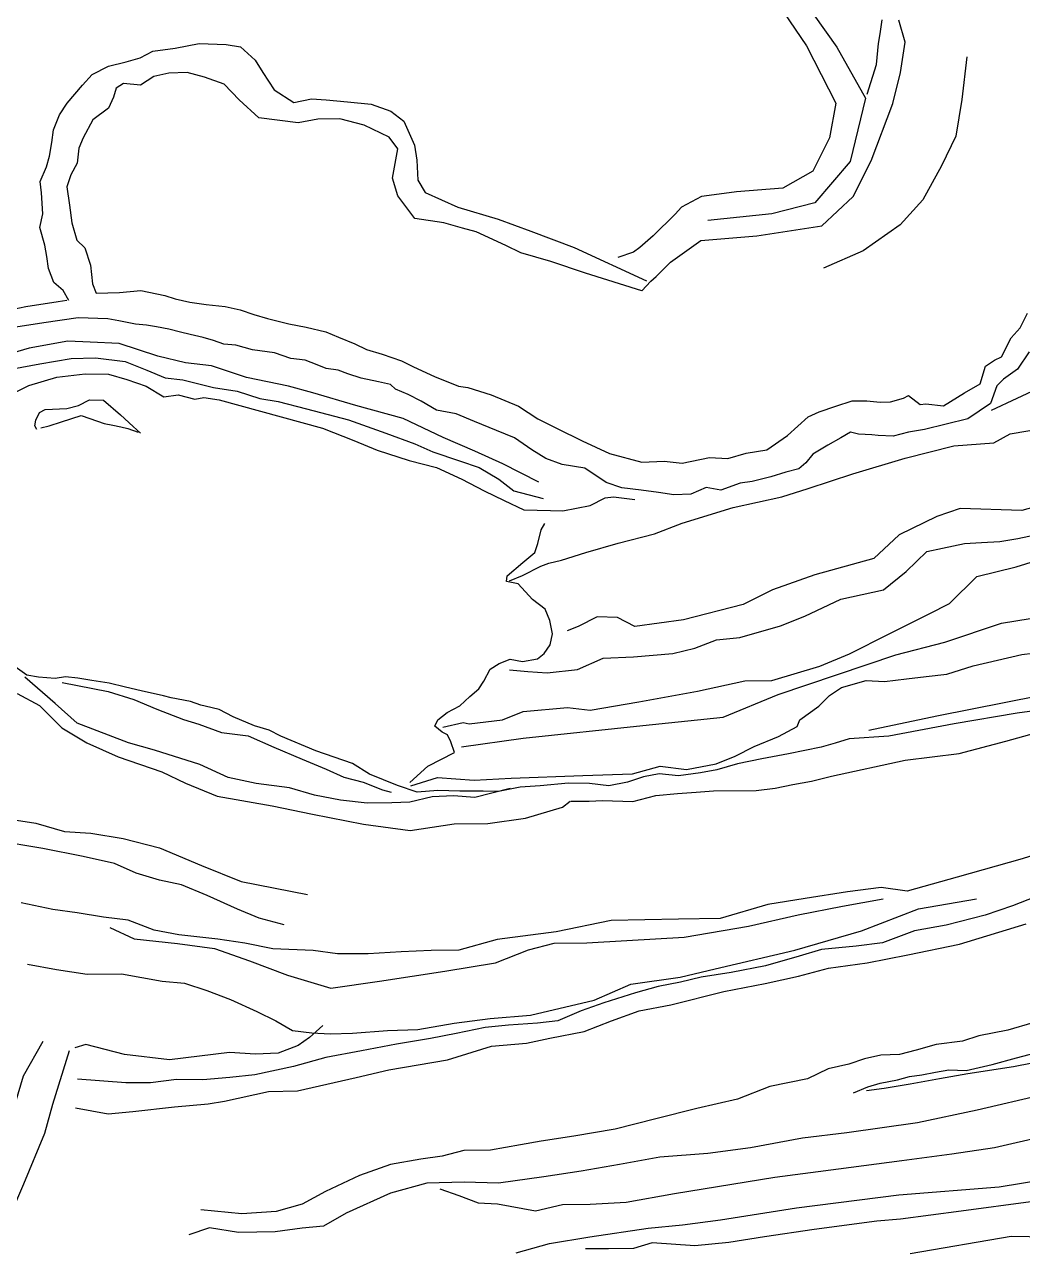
# Model space of a CAD drawing. Extents: x 73536 to 75854, y 478530 to 482386.
# Drawn here: x 75198.3 to 75449.3, y 481515.6 to 481823.9 of the extents above; entities that cross this region are included whole.
import ezdxf

# ---------------------------------------------------------------- set-up
doc = ezdxf.new("R2010")
doc.units = 0

msp = doc.modelspace()

# ---------------------------------------------------------------- linework, layer by layer
at = {"layer": 'TOPO_250913', "color": 30}
for points in [[(75387.956, 481838.91, 1596.95), (75402.645, 481818.203, 1595.017), (75409.852, 481805.375, 1596.4), (75405.983, 481789.472, 1593.798), (75397.065, 481779.063, 1591.583), (75386.244, 481776.303, 1590.832), (75370.145, 481774.603, 1588.965)], [(75385.196, 481833.076, 1587.233), (75395.024, 481818.52, 1587.074), (75402.344, 481804.103, 1587.947), (75400.744, 481795.403, 1587.092), (75396.545, 481786.975, 1587.274), (75389.004, 481782.757, 1589.394), (75377.416, 481781.779, 1586.952), (75372.981, 481781.2, 1586.859), (75368.547, 481780.622, 1586.766), (75363.554, 481777.991, 1586.622), (75361.916, 481776.149, 1586.556), (75356.382, 481770.741, 1586.348), (75353.085, 481767.781, 1586.23), (75351.428, 481766.662, 1586.177), (75347.552, 481765.255, 1586.078)], [(75353.597, 481756.855, 1586.151), (75355.843, 481759.321, 1586.158), (75357.208, 481760.496, 1586.164), (75360.758, 481764.128, 1586.522), (75368.448, 481769.584, 1587.267), (75382.466, 481770.711, 1588.134), (75398.813, 481773.294, 1589.601), (75406.736, 481780.671, 1590.829), (75411.244, 481789.603, 1591.632), (75416.682, 481804.014, 1593.404), (75418.657, 481811.811, 1594.263), (75419.783, 481819.492, 1594.524), (75418.218, 481824.981, 1594.61)], [(75410.271, 481806.352, 1596.579), (75412.591, 481813.824, 1596.673), (75413.122, 481819.131, 1596.854), (75413.505, 481821.571, 1596.602), (75413.998, 481825.081, 1596.476)], [(75209.411, 481754.479, 1587.659), (75207.97, 481756.993, 1587.329), (75205.63, 481758.969, 1587.034), (75204.319, 481762.513, 1587.371), (75203.899, 481765.545, 1587.402), (75203.348, 481768.382, 1587.406), (75202.093, 481772.824, 1587.15), (75202.898, 481776.308, 1587.564), (75202.491, 481781.522, 1587.68), (75202.231, 481784.43, 1587.057), (75203.78, 481788.086, 1587.756), (75204.578, 481790.759, 1587.616), (75205.165, 481794.234, 1588.063), (75205.518, 481797.384, 1587.787), (75207.053, 481801.216, 1588.25), (75208.988, 481804.105, 1588.01), (75212.856, 481808.622, 1589.067), (75215.284, 481811.361, 1588.272), (75219.394, 481813.467, 1588.167), (75223.815, 481814.567, 1587.696), (75227.363, 481815.539, 1587.835), (75230.507, 481817.183, 1588.31), (75236.168, 481817.936, 1588.237), (75242.201, 481819.159, 1588.062), (75249.008, 481818.896, 1588.073), (75252.596, 481818.322, 1588.028), (75256.296, 481814.922, 1587.958), (75258.215, 481811.802, 1587.911), (75261.069, 481807.497, 1587.663), (75266.054, 481804.325, 1587.15), (75270.454, 481805.219, 1587.387), (75274.134, 481804.971, 1587.563), (75279.517, 481804.469, 1587.486), (75285.491, 481803.912, 1587.567), (75290.418, 481802.088, 1587.454), (75293.683, 481799.574, 1587.278), (75296.398, 481793.574, 1587.182), (75296.925, 481789.798, 1587.162), (75297.17, 481784.767, 1586.923), (75299.035, 481781.65, 1587.585), (75307.306, 481777.911, 1588.132), (75317.4, 481774.952, 1588.274), (75325.633, 481771.928, 1587.936), (75336.544, 481767.803, 1587.868), (75354.744, 481759.403, 1586.025)], [(75435.315, 481815.748, 1594.153), (75434.036, 481805.03, 1593.755), (75432.585, 481795.802, 1593.357), (75428.918, 481788.331, 1592.829), (75424.299, 481779.809, 1591.845), (75418.546, 481773.54, 1591.019), (75409.244, 481766.927, 1590.025), (75399.296, 481762.631, 1589.202)], [(75353.597, 481756.855, 1586.151), (75339.429, 481761.346, 1584.599), (75330.64, 481764.302, 1584.263), (75323.133, 481766.441, 1583.702), (75319.339, 481768.296, 1583.181), (75311.919, 481771.739, 1582.304), (75308.459, 481772.665, 1582.139), (75303.739, 481774.05, 1581.752), (75296.487, 481775.139, 1581.044), (75292.198, 481780.773, 1580.637), (75290.817, 481785.21, 1580.651), (75292.138, 481792.637, 1580.675), (75289.992, 481795.608, 1580.686), (75283.72, 481798.579, 1580.708), (75277.57, 481800.157, 1580.727), (75272.082, 481800.127, 1580.647), (75267.127, 481799.167, 1580.664), (75257.224, 481800.412, 1580.088), (75252.242, 481804.94, 1580.33), (75248.451, 481808.896, 1580.528), (75243.506, 481810.709, 1580.718), (75239.22, 481811.863, 1580.877), (75234.604, 481811.698, 1581.044), (75230.81, 481810.818, 1581.184), (75227.47, 481808.682, 1580.917), (75223.174, 481809.075, 1581.016), (75221.328, 481807.886, 1580.94), (75220.626, 481805.644, 1580.827), (75219.351, 481802.909, 1580.687), (75215.463, 481799.911, 1580.758), (75213.024, 481795.427, 1580.995), (75211.917, 481792.769, 1581.028), (75211.525, 481788.99, 1581.22), (75209.893, 481786.108, 1581.126), (75208.893, 481783.048, 1581.049), (75209.539, 481778.432, 1580.945), (75210.192, 481773.992, 1580.693), (75211.388, 481769.617, 1580.567), (75213.396, 481767.727, 1580.517), (75214.895, 481763.387, 1580.238), (75215.374, 481758.67, 1579.779), (75216.271, 481756.323, 1579.565), (75222.131, 481756.502, 1579.517), (75227.495, 481757.015, 1579.469), (75233.551, 481755.757, 1580.006), (75236.144, 481754.869, 1580.01), (75239.84, 481754.045, 1579.85), (75243.925, 481753.473, 1579.863), (75248.752, 481752.99, 1579.836), (75252.544, 481752.125, 1580.014), (75255.932, 481750.926, 1580.096), (75259.371, 481749.943, 1580.229), (75264.742, 481748.584, 1579.874), (75269.099, 481747.722, 1580.052), (75274.033, 481746.592, 1580.326), (75277.262, 481745.22, 1580.326), (75281.392, 481743.547, 1580.856), (75284.295, 481742.168, 1581.16), (75288.264, 481740.945, 1581.414), (75293.071, 481739.318, 1581.795), (75296.12, 481737.801, 1582.217), (75301.403, 481735.333, 1582.522), (75307.411, 481732.892, 1582.967), (75309.756, 481732.524, 1583.039), (75315.631, 481730.716, 1583.358), (75322.513, 481727.859, 1583.711), (75327.429, 481724.712, 1584.178), (75332.259, 481722.253, 1584.533), (75338.594, 481719.159, 1584.902), (75345.45, 481715.913, 1585.024), (75353.539, 481713.8, 1585.404), (75359.202, 481714.008, 1585.589), (75363.708, 481713.521, 1585.752), (75370.608, 481714.977, 1586.496), (75375.188, 481714.691, 1586.744), (75379.78, 481716.036, 1586.815), (75384.978, 481716.919, 1586.907), (75390.251, 481720.475, 1587.175), (75395.429, 481725.157, 1587.705), (75398.169, 481726.444, 1587.909), (75402.372, 481727.898, 1589.322), (75406.51, 481729.183, 1589.507), (75410.21, 481729.183, 1589.566), (75413.51, 481728.883, 1589.78), (75416.148, 481728.944, 1590.054), (75419.369, 481729.879, 1590.305), (75420.63, 481730.581, 1590.278), (75423.554, 481728.249, 1590.365), (75425.01, 481728.483, 1590.5), (75429.455, 481727.948, 1589.94), (75434.762, 481731.244, 1590.652), (75438.693, 481733.505, 1590.868), (75440.055, 481737.948, 1590.748), (75442.303, 481739.432, 1591.237), (75444.035, 481740.245, 1591.39), (75446.499, 481745.06, 1591.62), (75448.719, 481747.622, 1591.765), (75450.572, 481751.305, 1591.704)], [(75441.552, 481726.876, 1593.617), (75454.446, 481732.897, 1594.933), (75464.185, 481739.891, 1594.89), (75465.291, 481745.443, 1594.557), (75464.05, 481758.545, 1596.467), (75461.92, 481772.495, 1595.824)], [(75208.903, 481754.433, 1587.278), (75206.751, 481754.087, 1587.406), (75198.584, 481752.86, 1587.432), (75190.574, 481751.161, 1587.366)], [(75450.972, 481741.532, 1594.534), (75448.076, 481737.163, 1594.216), (75444.567, 481734.626, 1593.738), (75442.851, 481733.014, 1592.656), (75441.247, 481728.575, 1592.832), (75435.598, 481724.691, 1593.615), (75424.65, 481722.024, 1594.55), (75420.619, 481721.286, 1594.972), (75416.785, 481720.28, 1594.773), (75413.025, 481720.445, 1593.802), (75411.419, 481720.611, 1593.588), (75408.059, 481720.829, 1593.101), (75406.102, 481721.342, 1592.829), (75403.654, 481719.867, 1593.007), (75400.398, 481718.013, 1593.094), (75396.594, 481715.766, 1593.296), (75394.801, 481713.571, 1594.475), (75393.101, 481712.071, 1594.513), (75389.78, 481711.267, 1594.772), (75385.984, 481710.083, 1595.066), (75381.321, 481708.932, 1594.844), (75378.338, 481708.52, 1594.857), (75373.399, 481706.732, 1594.444), (75369.736, 481707.405, 1595.916), (75365.859, 481705.752, 1595.985), (75361.601, 481705.571, 1595.072), (75357.732, 481706.114, 1595.138), (75353.394, 481706.726, 1594.97), (75348.522, 481707.302, 1595.299), (75344.601, 481708.671, 1595.124), (75339.201, 481712.271, 1594.795), (75333.554, 481713.19, 1594.76), (75329.379, 481714.718, 1594.184), (75325.854, 481716.876, 1594.57), (75321.496, 481719.908, 1594.193), (75317.029, 481721.755, 1594.502), (75311.475, 481724.025, 1594.523), (75306.847, 481725.917, 1594.156), (75301.896, 481726.877, 1594.229), (75298.075, 481729.138, 1594.031), (75294.813, 481730.837, 1594.351), (75291.582, 481732.158, 1594.359), (75290.311, 481733.328, 1594.298), (75287.347, 481733.966, 1594.397), (75282.973, 481734.908, 1594.489), (75279.632, 481736.047, 1594.456), (75277.138, 481736.888, 1594.54), (75274.107, 481737.374, 1594.462), (75271.857, 481738.305, 1594.765), (75268.849, 481739.473, 1594.577), (75265.238, 481739.888, 1594.602), (75261.151, 481741.312, 1594.573), (75255.624, 481742.051, 1594.984), (75251.429, 481743.205, 1595.241), (75248.394, 481743.5, 1595.126), (75245.796, 481744.403, 1595.393), (75243.164, 481745.121, 1595.202), (75239.936, 481745.939, 1595.016), (75237.529, 481746.53, 1594.686), (75234.547, 481747.248, 1594.725), (75231.432, 481747.816, 1594.935), (75228.974, 481748.232, 1595.038), (75226.145, 481748.501, 1595.25), (75221.98, 481749.31, 1595.502), (75219.204, 481749.85, 1595.479), (75211.787, 481750.117, 1595.115), (75203.153, 481748.807, 1595.298), (75194.989, 481747.571, 1595.304)], [(75327.671, 481708.724, 1594.724), (75318.614, 481713.346, 1594.646), (75311.538, 481716.574, 1594.435), (75303.573, 481719.982, 1594.02), (75293.524, 481724.792, 1594.009), (75281.579, 481728.042, 1594.197), (75270.826, 481731.26, 1594.61), (75264.698, 481732.88, 1594.844), (75254.117, 481735.097, 1595.232), (75245.276, 481738.005, 1595.871), (75238.791, 481738.803, 1595.898), (75231.803, 481740.48, 1595.697), (75222.089, 481743.656, 1595.702), (75214.813, 481743.99, 1595.829), (75209.171, 481744.193, 1595.796), (75199.451, 481742.451, 1596.012), (75192.908, 481740.554, 1595.928), (75186.672, 481738.866, 1595.861), (75177.99, 481735.703, 1595.455), (75174.976, 481734.679, 1595.229)], [(75195.33, 481737.259, 1598.067), (75202.136, 481738.532, 1598.425), (75210.034, 481739.898, 1598.392), (75216.149, 481740.05, 1598.227), (75223.569, 481739.133, 1598.018), (75229.044, 481736.968, 1598.177), (75233.669, 481734.994, 1597.396), (75238.116, 481734.52, 1597.416), (75245.779, 481732.579, 1597.605), (75251.758, 481731.65, 1596.599), (75257.431, 481729.763, 1596.536), (75262.043, 481729.046, 1597.11), (75269.232, 481727.155, 1596.931), (75279.771, 481724.458, 1595.217), (75289.135, 481721.114, 1595.76), (75296.44, 481718.408, 1595.58), (75300.943, 481716.354, 1596.567), (75307.683, 481714.068, 1596.587), (75312.62, 481712.397, 1596.294), (75317.627, 481709.507, 1596.011), (75321.34, 481706.587, 1596.431), (75328.765, 481704.607, 1597.182)], [(75195.007, 481730.926, 1595.55), (75199.314, 481733.07, 1596.844), (75206.379, 481735.2, 1596.851), (75213.525, 481736.021, 1596.916), (75219.361, 481735.928, 1596.894), (75224.02, 481734.542, 1597.051), (75228.822, 481732.925, 1596.964), (75233.334, 481730.215, 1595.67), (75236.876, 481730.698, 1595.938), (75241.138, 481729.634, 1595.348), (75243.382, 481730.015, 1595.391), (75247.226, 481729.501, 1595.133), (75273.26, 481722.291, 1595.118), (75281.116, 481719.261, 1595.394), (75286.995, 481716.805, 1595.056), (75295.009, 481714.186, 1595.453), (75301.865, 481712.437, 1595.245), (75308.308, 481709.497, 1595.861), (75313.94, 481706.543, 1596.421), (75318.903, 481704.149, 1596.403), (75323.871, 481701.768, 1596.412), (75330.547, 481701.625, 1595.788), (75333.702, 481701.489, 1595.187), (75340.602, 481702.888, 1595.66), (75344.302, 481704.788, 1595.382), (75346.412, 481705.074, 1595.597), (75351.837, 481704.342, 1595.725)], [(75201.354, 481722.005, 1601.731), (75200.833, 481722.945, 1601.616), (75201.131, 481724.328, 1601.703), (75202.031, 481726.303, 1601.307), (75203.484, 481727.037, 1601.004), (75208.882, 481727.264, 1600.386), (75211.857, 481727.996, 1601.494), (75214.647, 481729.444, 1600.958), (75218.126, 481729.347, 1600.37), (75222.409, 481725.722, 1599.868), (75225.576, 481722.733, 1600.521), (75227.435, 481721.073, 1600.329)], [(75202.356, 481722.43, 1601.563), (75204.439, 481722.892, 1601.057), (75207.547, 481723.887, 1600.802), (75212.511, 481725.494, 1602.181), (75214.675, 481724.74, 1601.571), (75218.317, 481723.52, 1600.955), (75220.451, 481723.06, 1600.888), (75222.465, 481722.626, 1600.598), (75224.253, 481722.242, 1600.801), (75226.891, 481721.302, 1600.495)], [(75320.236, 481683.883, 1608.669), (75323.565, 481685.252, 1608.486), (75328.182, 481687.609, 1609.155), (75330.127, 481688.318, 1609.125), (75333.377, 481689.092, 1609.2), (75339.447, 481690.999, 1609.201), (75347.635, 481693.412, 1609.394), (75356.714, 481695.773, 1609.482), (75363.708, 481698.393, 1609.663), (75376.562, 481702.326, 1609.533), (75388.816, 481705.013, 1609.634), (75395.407, 481707.113, 1609.756), (75406.689, 481710.808, 1608.643), (75419.834, 481714.773, 1608.591), (75432.076, 481717.849, 1608.693), (75442.139, 481718.67, 1608.398), (75446.269, 481720.905, 1608.942), (75455.152, 481722.432, 1608.065)], [(75466.071, 481706.304, 1609.839), (75449.144, 481701.647, 1610.098), (75433.635, 481702.136, 1609.682), (75427.754, 481700.12, 1609.77), (75418.289, 481695.468, 1609.838), (75411.899, 481689.515, 1610.9), (75397.106, 481685.395, 1611.307), (75386.403, 481681.676, 1611.442), (75379.052, 481677.933, 1610.992), (75364.058, 481674.081, 1612.488), (75351.821, 481672.455, 1612.926), (75347.474, 481674.652, 1611.594), (75342.337, 481674.854, 1610.589), (75337.581, 481672.432, 1610.332), (75334.756, 481671.325, 1610.317)], [(75295.199, 481633.157, 1651.142), (75299.739, 481637.273, 1646.041), (75306.406, 481640.677, 1641), (75305.52, 481643.38, 1640.269), (75304.635, 481645.188, 1640.175), (75303.333, 481645.862, 1640.061), (75301.519, 481647.342, 1638.801), (75302.216, 481648.933, 1637.269), (75304.616, 481650.748, 1634.886), (75307.817, 481652.455, 1632.606), (75310.329, 481654.804, 1629.636), (75312.553, 481656.754, 1627.285), (75313.785, 481658.67, 1625.782), (75315.426, 481661.659, 1623.314), (75317.676, 481663.109, 1620.926), (75320.416, 481664.167, 1618.559), (75323.534, 481663.59, 1616.343), (75327.318, 481664.296, 1613.363), (75329.014, 481665.657, 1612.156), (75330.501, 481667.807, 1610.854), (75331.098, 481670.572, 1609.882), (75330.381, 481673.958, 1609.68), (75329.287, 481676.804, 1609.653), (75326.044, 481679.212, 1609.991), (75322.45, 481683.155, 1609.16), (75319.54, 481683.767, 1608.899), (75319.707, 481685.157, 1607.567), (75323.647, 481688.498, 1604.064), (75326.672, 481691.023, 1601.061), (75327.363, 481693.319, 1599.131), (75328.28, 481696.771, 1597.32), (75329.147, 481698.33, 1596.431)], [(75320.28, 481661.478, 1625.585), (75324.872, 481661.131, 1625.511), (75329.73, 481660.791, 1626.442), (75337.363, 481661.618, 1626.807), (75343.811, 481664.407, 1626.093), (75351.451, 481664.808, 1626.967), (75361.327, 481665.642, 1629.107), (75366.909, 481666.94, 1629.396), (75372.311, 481669.031, 1628.659), (75378.251, 481669.608, 1628.66), (75388.451, 481672.608, 1627.235), (75394.551, 481675.008, 1627.137), (75403.62, 481679.313, 1625.468), (75414.349, 481681.633, 1625.895), (75420.063, 481686.274, 1625.697), (75425.227, 481691.265, 1626.474), (75429.189, 481692.126, 1626.6), (75434.767, 481693.338, 1626.777), (75438.998, 481693.545, 1627.28), (75443.602, 481693.821, 1627.824), (75448.171, 481694.579, 1627.968), (75454.073, 481695.784, 1628.023)], [(75303.512, 481647.064, 1639.839), (75308.62, 481648.286, 1640.238), (75310.155, 481647.879, 1640.428), (75318.486, 481648.945, 1639.938), (75323.727, 481651.057, 1640.206), (75334.902, 481652.025, 1639.675), (75340.607, 481651.397, 1639.862), (75352.771, 481653.491, 1639.83), (75367.575, 481656.169, 1640.458), (75379.513, 481658.714, 1640.452), (75386.299, 481658.85, 1640.273), (75398.366, 481662.452, 1640.459), (75405.786, 481665.521, 1641.491), (75415.767, 481670.594, 1640.223), (75425.832, 481675.608, 1640.102), (75430.995, 481678.242, 1640.307), (75437.822, 481685.011, 1640.2), (75447.739, 481687.455, 1640.435), (75458.58, 481690.804, 1640.173)], [(75308.178, 481642.122, 1640.607), (75323.683, 481644.332, 1641.879), (75353.787, 481647.48, 1640.759), (75374.063, 481649.606, 1640.757), (75387.826, 481655.329, 1640.635), (75417.466, 481665.297, 1640.49), (75429.763, 481668.477, 1639.963), (75444.084, 481673.255, 1640.913), (75451.235, 481674.447, 1641.095)], [(75295.47, 481632.285, 1652.141), (75302.142, 481634.402, 1652.641), (75311.373, 481633.773, 1653.337), (75320.682, 481634.213, 1654.57), (75338.707, 481634.894, 1657.009), (75351.199, 481635.315, 1657.639), (75358.143, 481637.236, 1658.91), (75364.821, 481636.453, 1659.038), (75372.255, 481637.888, 1659.096), (75377.037, 481639.741, 1659.933), (75381.839, 481642.188, 1659.139), (75387.943, 481644.747, 1658.965), (75392.669, 481647.222, 1658.372), (75393.289, 481648.943, 1657.788), (75398.082, 481652.399, 1657.552), (75400.797, 481655.07, 1656.558), (75403.81, 481657.039, 1656.308), (75410.022, 481658.833, 1655.968), (75414.634, 481658.568, 1655.639), (75420.17, 481659.275, 1656.031), (75425.088, 481659.859, 1656.054), (75430.277, 481660.418, 1655.951), (75436.958, 481662.505, 1656.329), (75449.204, 481665.345, 1655.539), (75454.719, 481666.046, 1655.922)], [(75461.171, 481652.333, 1669.559), (75448.005, 481650.579, 1668.069), (75432.142, 481647.932, 1666.569), (75415.717, 481644.829, 1665.035), (75405.762, 481644.161, 1663.867), (75402.21, 481643.069, 1663.245), (75398.654, 481642.087, 1662.471), (75390.47, 481640.393, 1662.359), (75383.776, 481639.083, 1661.624), (75377.626, 481637.887, 1661.399), (75372.423, 481636.306, 1660.728), (75368.305, 481635.561, 1660.477), (75362.761, 481634.852, 1659.925), (75357.904, 481635.305, 1659.947), (75354.012, 481634.591, 1659.157), (75349.968, 481633.258, 1658.94), (75345.293, 481632.352, 1658.792), (75340.391, 481632.895, 1658.45), (75335.124, 481632.961, 1657.648), (75327.991, 481632.337, 1656.997), (75322.935, 481631.938, 1656.292), (75317.51, 481630.882, 1655.834), (75313.684, 481630.965, 1655.277), (75307.751, 481630.953, 1655.213), (75302.281, 481631.142, 1654.488), (75297.029, 481630.679, 1653.766), (75292.095, 481632.44, 1652.634), (75285.076, 481635.281, 1651.856), (75280.773, 481637.934, 1650.814), (75271.532, 481641.143, 1650.531), (75262.719, 481644.786, 1649.889), (75259.811, 481646.333, 1649.589), (75256.103, 481647.383, 1649.046), (75250.724, 481649.665, 1648.267), (75247.253, 481651.486, 1647.799), (75243.71, 481652.324, 1647.454), (75242.609, 481652.658, 1647.4), (75240.048, 481653.538, 1647.313), (75235.117, 481654.457, 1647.013), (75233.213, 481654.954, 1646.239), (75227.613, 481656.232, 1646.719), (75223.632, 481657.135, 1646.294), (75219.526, 481658.133, 1646.344), (75215.215, 481658.827, 1646.159), (75211.642, 481659.407, 1646.045), (75208.549, 481659.709, 1645.464), (75205.942, 481659.29, 1645.143), (75201.766, 481659.667, 1645.336), (75198.871, 481660.191, 1645.199), (75191.984, 481665.041, 1645.232)], [(75320.476, 481631.624, 1655.668), (75311.539, 481629.418, 1655.293), (75306.199, 481629.812, 1654.868), (75300.799, 481629.535, 1654.24), (75295.223, 481628.17, 1653.588), (75290.632, 481628.043, 1653.061), (75284.481, 481627.922, 1652.636), (75277.716, 481628.679, 1652.064), (75271.179, 481629.973, 1651.293), (75264.942, 481631.822, 1650.913), (75256.536, 481632.889, 1650.023), (75249.528, 481634.394, 1649.591), (75242.352, 481637.709, 1648.647), (75230.924, 481641.311, 1647.872), (75224.447, 481643.166, 1647.319), (75211.481, 481648.108, 1646.283), (75205.992, 481653.057, 1646.746), (75198.358, 481659.675, 1644.873)], [(75207.768, 481658.342, 1646.061), (75219.336, 481656.024, 1646.172), (75225.799, 481654.011, 1645.68), (75231.572, 481651.61, 1646.042), (75238.297, 481648.969, 1646.66), (75242.131, 481647.798, 1646.999), (75247.832, 481645.743, 1646.827), (75254.536, 481644.879, 1647.728), (75260.994, 481642.009, 1648.447), (75268.075, 481639.004, 1649.575), (75274.115, 481636.492, 1649.762), (75278.632, 481634.459, 1650.043), (75283.437, 481633.203, 1650.692), (75288.32, 481631.282, 1651.12), (75290.494, 481630.684, 1651.987)], [(75196.427, 481655.571, 1643.762), (75202.067, 481652.505, 1643.558), (75207.654, 481646.882, 1643.708), (75213.912, 481643.138, 1644.069), (75221.792, 481639.638, 1644.711), (75232.792, 481635.824, 1645.505), (75238.766, 481632.986, 1646.045), (75246.694, 481629.744, 1646.682), (75260.604, 481627.3, 1647.933), (75270.678, 481625.171, 1649.055), (75283.58, 481622.645, 1650.022), (75295.32, 481621.038, 1651.012), (75306.383, 481622.735, 1652.115), (75314.801, 481622.798, 1652.874), (75324.318, 481624.157, 1653.782), (75333.597, 481626.933, 1654.955), (75335.494, 481628.427, 1655.195)], [(75453.65, 481654.932, 1666.092), (75427.824, 481649.813, 1664.336), (75410.656, 481646.211, 1663.253)], [(75335.705, 481628.436, 1655.212), (75340.301, 481628.495, 1655.957), (75343.704, 481628.601, 1656.432), (75351.273, 481628.341, 1656.8), (75357.129, 481629.84, 1657.03), (75362.503, 481630.361, 1657.353), (75367.226, 481630.75, 1657.907), (75371.634, 481631.017, 1658.191), (75382.367, 481631.173, 1659.217), (75387.15, 481631.763, 1659.607), (75391.562, 481632.643, 1660.002), (75396.211, 481633.476, 1660.464), (75401.302, 481634.755, 1660.993), (75419.854, 481638.754, 1662.999), (75433.415, 481640.412, 1664.43), (75445.167, 481643.576, 1665.718), (75452.7, 481645.685, 1666.545)], [(75189.631, 481624.714, 1645.101), (75201.079, 481622.922, 1645.378), (75208.302, 481620.815, 1646.31), (75214.98, 481620.385, 1645.852), (75223.083, 481619.095, 1646.544), (75232.248, 481616.738, 1646.991), (75242.818, 481612.243, 1648.011), (75252.738, 481608.22, 1649.249), (75269.423, 481604.944, 1649.768)], [(75263.546, 481597.343, 1656.066), (75257.322, 481598.972, 1655.966), (75251.81, 481601.261, 1655.451), (75244.205, 481604.687, 1655.194), (75237.774, 481607.408, 1655.785), (75232.232, 481608.591, 1655.35), (75226.341, 481610.335, 1655.1), (75220.87, 481612.795, 1654.92), (75212.988, 481614.489, 1655.13), (75202.897, 481616.532, 1655.158), (75190.79, 481618.576, 1654.824), (75183.62, 481621.07, 1654.553)], [(75458.766, 481616.945, 1670.418), (75449.235, 481613.918, 1671.105), (75432.864, 481609.305, 1670.469), (75420.338, 481605.794, 1670.789), (75413.757, 481606.695, 1670.56), (75405.339, 481605.602, 1670.416), (75394.694, 481603.95, 1670.251), (75385.228, 481602.483, 1670.348), (75373.268, 481598.943, 1670.508), (75362.775, 481598.739, 1669.982), (75345.89, 481598.436, 1670.11), (75331.985, 481595.584, 1670.047), (75317.165, 481593.626, 1670.546), (75307.537, 481590.969, 1670.735), (75300.538, 481590.913, 1669.851), (75292.982, 481590.546, 1669.981), (75284.752, 481590.031, 1670.507), (75277.027, 481590.052, 1669.604), (75270.848, 481590.865, 1669.346), (75260.753, 481591.317, 1669.495), (75253.675, 481592.757, 1669.886), (75246.854, 481593.738, 1670.304), (75237.065, 481594.828, 1669.973), (75230.867, 481596.008, 1670.121), (75224.361, 481598.494, 1670.122), (75218.109, 481599.302, 1669.797), (75211.5, 481600.353, 1669.709), (75205.359, 481601.209, 1669.611), (75197.417, 481602.861, 1669.781)], [(75198.979, 481587.464, 1684.4), (75206.271, 481586.076, 1684.587), (75213.991, 481584.89, 1684.249), (75222.672, 481584.989, 1683.256), (75232.886, 481583.169, 1683.8), (75238.493, 481582.665, 1684.572), (75244.164, 481580.825, 1683.974), (75250.108, 481578.562, 1684.238), (75256.68, 481575.524, 1685.097), (75261.451, 481573.164, 1686.058), (75265.686, 481570.773, 1686.257), (75270.553, 481570.111, 1687.665), (75275.138, 481569.887, 1689.523), (75280.779, 481570.081, 1689.978), (75289.614, 481570.761, 1691.095), (75297.225, 481571.03, 1690.476), (75306.375, 481572.566, 1691.055), (75315.386, 481573.786, 1690.749), (75325.56, 481574.594, 1689.481), (75341.578, 481578.356, 1688.273), (75350.8, 481582.388, 1688.82), (75363.206, 481584.162, 1685.783), (75371.993, 481586.226, 1684.381), (75392.097, 481590.946, 1682.018), (75408.814, 481595.825, 1679.732), (75423.21, 481601.319, 1678.557), (75437.735, 481603.872, 1674.931)], [(75452.6, 481604.378, 1678.331), (75446.824, 481602.096, 1678.662), (75439.911, 481599.802, 1679.226), (75430.147, 481597.225, 1680.851), (75422.152, 481595.827, 1681.718), (75414.129, 481592.803, 1682.304), (75407.452, 481591.965, 1683.252), (75398.758, 481591.105, 1684.47), (75393.137, 481589.43, 1685.366), (75384.655, 481587.014, 1686.06), (75376.004, 481585.356, 1687.43), (75368.496, 481584.181, 1688.356), (75363.286, 481582.902, 1689.031), (75357.653, 481581.836, 1689.512), (75351.989, 481580.199, 1689.938), (75343.976, 481577.716, 1691.038), (75338.338, 481575.689, 1691.989), (75332.469, 481573.183, 1692.185), (75327.283, 481572.604, 1692.637), (75320.019, 481572.111, 1693.71), (75314.121, 481571.465, 1694.448), (75306.821, 481569.968, 1694.523), (75300.41, 481568.766, 1694.761), (75291.824, 481567.336, 1695.251), (75283.07, 481565.589, 1696.056), (75274.094, 481563.901, 1696.765), (75265.889, 481561.714, 1697.132), (75256.168, 481559.572, 1698.568), (75249.918, 481558.881, 1698.537), (75243.114, 481558.329, 1699.368), (75236.497, 481558.42, 1699.645), (75229.921, 481557.533, 1700.181), (75223.737, 481557.533, 1700.81), (75211.607, 481558.485, 1702.061)], [(75219.698, 481596.657, 1670.999), (75225.835, 481593.85, 1671.103), (75236.718, 481592.617, 1671.126), (75246.063, 481591.386, 1671.642), (75254.872, 481588.311, 1671.343), (75264.435, 481584.629, 1671.405), (75275.289, 481581.394, 1671.683), (75287.552, 481583.135, 1671.536), (75303.981, 481585.642, 1671.206), (75316.724, 481587.801, 1671.163), (75325.075, 481591.002, 1671.488), (75331.517, 481592.677, 1671.244), (75339.714, 481592.789, 1671.502), (75349.78, 481593.403, 1671.567), (75364.198, 481594.254, 1671.672), (75380.432, 481597.002, 1671.686), (75392.86, 481599.814, 1670.774), (75404.042, 481602.008, 1671.049), (75414.285, 481603.873, 1670.692)], [(75211.057, 481551.272, 1699.713), (75219.319, 481549.794, 1699.004), (75225.487, 481550.383, 1698.687), (75235.958, 481551.532, 1697.967), (75244.426, 481552.248, 1697.343), (75248.611, 481552.981, 1696.994), (75259.619, 481555.401, 1695.84), (75266.907, 481555.547, 1695.232), (75281.674, 481558.945, 1693.863), (75289.942, 481560.798, 1693.264), (75304.638, 481563.359, 1692.38), (75315.776, 481566.759, 1692.075), (75324.519, 481567.543, 1691.322), (75330.458, 481568.822, 1690.852), (75339.08, 481570.477, 1689.792), (75345.92, 481573.174, 1689.062), (75352.903, 481575.683, 1688.485), (75360.872, 481577.23, 1687.39), (75374.174, 481580.581, 1685.508), (75384.571, 481582.547, 1684), (75392.944, 481584.439, 1683.026), (75400.508, 481586.384, 1682.081), (75410.235, 481587.743, 1680.659), (75420.464, 481589.798, 1679.352), (75433.496, 481592.493, 1677.969), (75450.261, 481597.595, 1676.24)], [(75273.342, 481571.97, 1691.235), (75269.964, 481568.953, 1692.493), (75267.069, 481566.956, 1693.822), (75262.097, 481565.028, 1694.542), (75256.357, 481564.8, 1694.842), (75249.825, 481565.188, 1695.104), (75234.728, 481563.368, 1697.541), (75223.405, 481564.682, 1698.732), (75213.677, 481567.256, 1699.995), (75210.899, 481566.374, 1698.978)], [(75451.958, 481572.656, 1676.79), (75445.604, 481570.825, 1677.561), (75438.378, 481569.385, 1678.288), (75434.233, 481568.052, 1679.141), (75427.577, 481567.22, 1679.548), (75422.594, 481565.766, 1680.33), (75418.424, 481564.724, 1680.638), (75413.656, 481564.492, 1681.152), (75409.55, 481563.616, 1681.52), (75405.667, 481562.229, 1682.016), (75400.467, 481561.106, 1682.754), (75395.234, 481558.547, 1683.496), (75385.746, 481556.617, 1684.608), (75377.653, 481553.42, 1686.023), (75367.394, 481551.137, 1687.051), (75357.106, 481548.542, 1688.459), (75346.871, 481545.868, 1689.753), (75336.434, 481544.161, 1690.697), (75328.246, 481542.883, 1691.66), (75323.02, 481541.987, 1692.063), (75315.532, 481540.6, 1692.986), (75308.777, 481540.556, 1693.157), (75303.315, 481539.096, 1693.434), (75297.983, 481538.344, 1693.611), (75290.293, 481536.998, 1694.085), (75282.527, 481534.226, 1694.631), (75274.016, 481530.206, 1695.583), (75268.104, 481527.016, 1696.016), (75261.573, 481525.185, 1696.776), (75252.912, 481524.568, 1697.543), (75242.59, 481525.631, 1698.401)], [(75202.882, 481568.003, 1687.671), (75197.958, 481559.261, 1687.235), (75193.184, 481543.402, 1686.644), (75188.459, 481533.987, 1686.311), (75185.502, 481528.111, 1686.122), (75180.93, 481518.562, 1685.935), (75178.459, 481513.19, 1685.643), (75172.498, 481501.927, 1686.078), (75168.735, 481494.957, 1686.125), (75166.556, 481492.796, 1685.932), (75156.266, 481490.259, 1685.86), (75143.84, 481493.977, 1685.232), (75129.211, 481500.87, 1685.754), (75121.184, 481501.805, 1687.078), (75113.35, 481505.422, 1686.624), (75108.035, 481507.579, 1686.531), (75100.279, 481511.528, 1686.514), (75093.473, 481514.46, 1686.903), (75086.08, 481517.404, 1687.037), (75080.7, 481519.374, 1687.176), (75076.396, 481521.171, 1687.198), (75069.151, 481524.18, 1687.168), (75064.263, 481525.367, 1687.399)], [(75209.533, 481565.579, 1698.713), (75205.267, 481552.092, 1699.441), (75203.264, 481544.856, 1699.836), (75197.993, 481532.072, 1699.557), (75194.2, 481523.231, 1699.39), (75190.239, 481511.932, 1700.225), (75184.066, 481497.729, 1699.482), (75174.656, 481483.756, 1700.128), (75168.069, 481479.22, 1699.967), (75162.931, 481478.683, 1700.161), (75157.24, 481479.033, 1700.174), (75148.775, 481481.506, 1700.482), (75136.872, 481484.798, 1698.538), (75127.463, 481488.956, 1697.875), (75115.313, 481494.807, 1696.1), (75105.025, 481499.723, 1695.252), (75094.738, 481504.638, 1694.201), (75083.538, 481509.629, 1692.742), (75072.196, 481514.827, 1692.402), (75060.119, 481521.083, 1691.214), (75049.422, 481527.436, 1690.904), (75041.199, 481532.253, 1690.029), (75026.82, 481539.201, 1689.066), (75017.255, 481544.107, 1688.339)], [(75406.854, 481555.038, 1685.822), (75410.43, 481556.593, 1685.49), (75413.526, 481557.494, 1685.161), (75417.871, 481558.341, 1684.714), (75420.922, 481559.173, 1684.68), (75424.019, 481559.575, 1684.679), (75427.437, 481560.216, 1684.78), (75430.817, 481560.798, 1684.559), (75435.137, 481560.654, 1684.265), (75441.724, 481562.22, 1684.501), (75447.826, 481563.883, 1684.434), (75452.643, 481565.083, 1684.707)], [(75461.157, 481564.355, 1685.04), (75447.058, 481561.619, 1685.092), (75435.574, 481559.845, 1684.98), (75428.419, 481558.549, 1685.109), (75421.032, 481557.271, 1685.39), (75414.543, 481556.122, 1685.69), (75410.106, 481555.568, 1685.905)], [(75454.472, 481554.541, 1699.593), (75437.969, 481550.7, 1699.241), (75422.932, 481547.532, 1698.919), (75405.121, 481545.016, 1699.295), (75394.026, 481543.632, 1698.773), (75380.863, 481541.219, 1699.467), (75370.174, 481539.752, 1699.268), (75358.073, 481538.899, 1699.182), (75347.986, 481536.982, 1700.247), (75338.279, 481535.319, 1700.621), (75328.933, 481533.899, 1699.586), (75317.476, 481532.274, 1698.904), (75308.877, 481532.553, 1698.402), (75299.448, 481532.277, 1698.669), (75290.294, 481529.783, 1698.449), (75279.2, 481524.791, 1699.34), (75273.491, 481521.492, 1699.339), (75268.071, 481520.98, 1699.257), (75261.339, 481520.097, 1699.959), (75252.082, 481519.937, 1700.372), (75244.781, 481521.079, 1700.648), (75239.58, 481519.327, 1700.927)], [(75302.776, 481530.889, 1699.053), (75307.491, 481529.224, 1699.346), (75312.37, 481527.379, 1700.061), (75317.244, 481527.147, 1700.767), (75326.788, 481525.338, 1702.201), (75333.594, 481526.936, 1702.173), (75340.567, 481527.01, 1702.37), (75349.583, 481527.533, 1701.753), (75361.789, 481529.748, 1701.004), (75387.014, 481533.832, 1700.855), (75403.067, 481535.891, 1700.308), (75418.949, 481537.996, 1700.286), (75431.533, 481539.731, 1700.622), (75442.265, 481541.32, 1700.967), (75455.064, 481544.222, 1701.089)], [(75321.921, 481514.783, 1715.022), (75330.321, 481517.12, 1714.196), (75340.509, 481518.82, 1715.111), (75355.17, 481521.01, 1715.355), (75363.787, 481521.789, 1715.543), (75373.375, 481523.071, 1715.633), (75392.461, 481526.101, 1715.368), (75418.223, 481529.398, 1715.857), (75443.458, 481531.406, 1716.314), (75479.739, 481537.319, 1717.495)], [(75471.203, 481533.514, 1717.173), (75467.597, 481531.146, 1716.988), (75458.303, 481530.222, 1716.85), (75451.425, 481527.632, 1717.849), (75433.907, 481525.268, 1717.268), (75418.62, 481523.249, 1716.851), (75412.658, 481522.737, 1717.043), (75396.887, 481520.632, 1716.725), (75384.422, 481518.824, 1716.648), (75375.467, 481517.406, 1716.723), (75366.892, 481516.545, 1716.548), (75356.167, 481517.322, 1716.566), (75351.462, 481515.858, 1716.168), (75345.17, 481515.747, 1716.073), (75339.391, 481515.792, 1716.15)], [(75421.04, 481514.618, 1729.588), (75446.516, 481519.001, 1729.509), (75460.063, 481518.746, 1729.805)]]:
    msp.add_polyline3d(points, dxfattribs=at)

doc.saveas('drawing.dxf')
